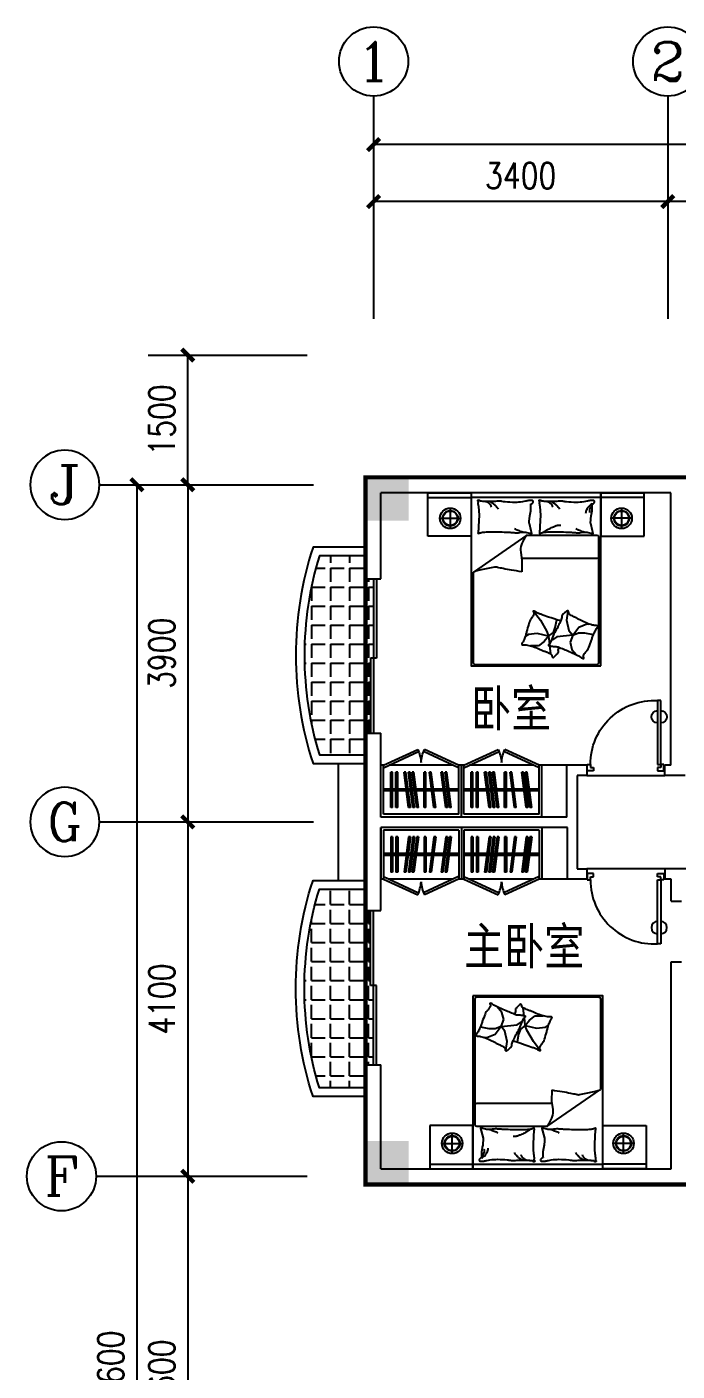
# Model space of a CAD drawing. Header units: millimetres. Extents: x 1454 to 36762, y 522 to 39654.
# Drawn here: x 5447 to 12962, y 24102 to 39654 of the extents above; entities that cross this region are included whole.
import ezdxf
from ezdxf.enums import TextEntityAlignment as Align

# ---------------------------------------------------------------- set-up
doc = ezdxf.new("R2010")
doc.units = ezdxf.units.MM
for name, color, linetype in [('AXIS', 3, 'Continuous'), ('AXIS_TEXT', 7, 'Continuous'), ('COLUMN', 7, 'Continuous'), ('PUB_DIM', 3, 'Continuous'), ('PUB_TEXT', 7, 'Continuous'), ('PUB_WALL', 255, 'Continuous'), ('WALL', 4, 'Continuous'), ('WINDOW', 5, 'Continuous')]:
    doc.layers.add(name, color=color, linetype=linetype)
doc.styles.add('-黑体', font='simhei.ttf')
doc.styles.add('COMPLEX', font='COMPLEX')
doc.styles.add('DIM_FONT', font='SIMPLEX.shx', dxfattribs={"width": 0.8})
doc.dimstyles.new('AXIS', dxfattribs={"dimtxt": 300, "dimasz": 1, "dimexe": 250, "dimexo": 300, "dimgap": 150, "dimtad": 1, "dimdec": 0, "dimdsep": 46, "dimtxsty": 'DIM_FONT', "dimblk": '_DIMX', "dimblk1": 'ARCHTICK', "dimblk2": 'ARCHTICK', "dimcen": 0.1, "dimse1": 1, "dimse2": 1, "dimclrt": 7, "dimadec": 0, "dimazin": 0, "dimtfac": 1, "dimtdec": 0, "dimtix": 1, "dimtmove": 2, "dimatfit": 3, "dimldrblk": '_DIMX', "dimfxl": 1, "dimtolj": 1, "dimtzin": 0, "dimarcsym": 0})

# ---------------------------------------------------------------- blocks, each defined once
blk = doc.blocks.new('_DIMX')
at = {"const_width": 50}
blk.add_lwpolyline([(-70, -70), (70, 70)], dxfattribs=at)
blk = doc.blocks.new('*D88')
at = {"layer": 'DEFPOINTS', "color": 0, "linetype": 'ByBlock', "transparency": 16777216}
for p in [(8306, 34357, 28344), (7306, 30457), (8306, 30457, 28344)]:
    blk.add_point(p, dxfattribs=at)
at = {"layer": 'PUB_DIM', "color": 0, "linetype": 'ByBlock', "lineweight": -2, "transparency": 16777216}
blk.add_line((7306, 34356), (7306, 30458), dxfattribs=at)
for p, rotation in [((7306, 34357), 90), ((7306, 30457), 270)]:
    blk.add_blockref('_DIMX', p, dxfattribs=dict(at, rotation=rotation))
at = {"layer": 'PUB_DIM', "color": 7, "linetype": 'ByBlock', "transparency": 16777216, "insert": (7006, 32407), "char_height": 300, "attachment_point": 5, "rotation": 90, "style": 'DIM_FONT'}
blk.add_mtext('\\A1;3900', dxfattribs=at)
blk = doc.blocks.new('_ARCHTICK')
at = {"color": 0, "linetype": 'ByBlock', "const_width": 0.15}
blk.add_lwpolyline([(-0.5, -0.5), (0.5, 0.5)], dxfattribs=at)
blk = doc.blocks.new('*D90')
at = {"layer": 'DEFPOINTS', "color": 0, "linetype": 'ByBlock', "transparency": 16777216}
for p in [(7306, 35857), (8306, 35857, 28344), (8306, 34357, 28344)]:
    blk.add_point(p, dxfattribs=at)
at = {"layer": 'PUB_DIM', "color": 0, "linetype": 'ByBlock', "lineweight": -2, "transparency": 16777216}
blk.add_line((7306, 34358), (7306, 35856), dxfattribs=at)
for p, rotation in [((7306, 35857), 90), ((7306, 34357), 270)]:
    blk.add_blockref('_DIMX', p, dxfattribs=dict(at, rotation=rotation))
at = {"layer": 'PUB_DIM', "color": 7, "linetype": 'ByBlock', "transparency": 16777216, "insert": (7006, 35107), "char_height": 300, "attachment_point": 5, "rotation": 90, "style": 'DIM_FONT'}
blk.add_mtext('\\A1;1500', dxfattribs=at)
blk = doc.blocks.new('*D96')
at = {"layer": 'AXIS', "color": 0, "lineweight": -2, "transparency": 16777216}
blk.add_line((16053, 37633), (12855, 37633), dxfattribs=at)
at = {"layer": 'DEFPOINTS', "color": 0, "transparency": 16777216}
for p in [(12854, 37633), (12854, 36278), (16054, 36278)]:
    blk.add_point(p, dxfattribs=at)
at = {"layer": 'AXIS', "color": 0, "lineweight": -2, "transparency": 16777216, "rotation": 180}
blk.add_blockref('_DIMX', (12854, 37633), dxfattribs=at)
at = {"layer": 'AXIS', "color": 0, "lineweight": -2, "transparency": 16777216}
blk.add_blockref('_DIMX', (16054, 37633), dxfattribs=at)
at = {"layer": 'AXIS', "color": 7, "transparency": 16777216, "insert": (14454, 37933), "char_height": 300, "attachment_point": 5, "style": 'DIM_FONT'}
blk.add_mtext('\\A1;3200', dxfattribs=at)
blk = doc.blocks.new('*D97')
at = {"layer": 'AXIS', "color": 0, "lineweight": -2, "transparency": 16777216}
blk.add_line((12853, 37633), (9455, 37633), dxfattribs=at)
at = {"layer": 'DEFPOINTS', "color": 0, "transparency": 16777216}
for p in [(9454, 37633), (9454, 36278), (12854, 36278)]:
    blk.add_point(p, dxfattribs=at)
at = {"layer": 'AXIS', "color": 0, "lineweight": -2, "transparency": 16777216, "rotation": 180}
blk.add_blockref('_DIMX', (9454, 37633), dxfattribs=at)
at = {"layer": 'AXIS', "color": 0, "lineweight": -2, "transparency": 16777216}
blk.add_blockref('_DIMX', (12854, 37633), dxfattribs=at)
at = {"layer": 'AXIS', "color": 7, "transparency": 16777216, "insert": (11154, 37933), "char_height": 300, "attachment_point": 5, "style": 'DIM_FONT'}
blk.add_mtext('\\A1;3400', dxfattribs=at)
blk = doc.blocks.new('*D99')
at = {"layer": 'AXIS', "color": 0, "lineweight": -2, "transparency": 16777216}
blk.add_line((32753, 38293), (9455, 38293), dxfattribs=at)
at = {"layer": 'DEFPOINTS', "color": 0, "transparency": 16777216}
for p in [(9454, 38293), (9454, 36137), (32754, 36137)]:
    blk.add_point(p, dxfattribs=at)
at = {"layer": 'AXIS', "color": 0, "lineweight": -2, "transparency": 16777216, "rotation": 180}
blk.add_blockref('_DIMX', (9454, 38293), dxfattribs=at)
at = {"layer": 'AXIS', "color": 0, "lineweight": -2, "transparency": 16777216}
blk.add_blockref('_DIMX', (32754, 38293), dxfattribs=at)
at = {"layer": 'AXIS', "color": 7, "transparency": 16777216, "insert": (21104, 38593), "char_height": 300, "attachment_point": 5, "style": 'DIM_FONT'}
blk.add_mtext('\\A1;23300', dxfattribs=at)
blk = doc.blocks.new('M_C54TQD')
for p, q in [((0, -52), (1500, -52)), ((26, -509), (26, -1968)), ((853, -489), (46, -489)), ((853, -489), (1472, -916)), ((46, -761), (915, -761)), ((1472, -1968), (1472, -916)), ((381, -1368), (395, -1471)), ((778, -1368), (698, -1472)), ((161, -1514), (137, -1518)), ((255, -1552), (161, -1514)), ((324, -1645), (255, -1552)), ((395, -1471), (369, -1593)), ((528, -1559), (509, -1470)), ((698, -1472), (623, -1603)), ((90, -1638), (87, -1645)), ((188, -1621), (90, -1638)), ((257, -1618), (188, -1621)), ((324, -1645), (257, -1618)), ((369, -1593), (324, -1645)), ((324, -1645), (510, -1664)), ((324, -1645), (355, -1728)), ((510, -1664), (560, -1700)), ((548, -1617), (528, -1559)), ((605, -1658), (548, -1617)), ((560, -1700), (572, -1709)), ((605, -1658), (594, -1752)), ((623, -1603), (605, -1658)), ((605, -1658), (734, -1626)), ((605, -1658), (655, -1721)), ((734, -1626), (837, -1640)), ((837, -1640), (873, -1660)), ((335, -1810), (281, -1873)), ((355, -1728), (335, -1810)), ((592, -1767), (580, -1861)), ((655, -1721), (720, -1769)), ((720, -1769), (813, -1769)), ((46, -1988), (1452, -1988))]:
    blk.add_line(p, q)
blk.add_lwpolyline([(0, -2000), (0, 0), (1500, 0), (1500, -2000)], close=True)
for points in [[(101, -127, -0.263368), (73, -108, -0.494818), (82, -89, -0.049225), (100, -88, -0.036831), (124, -89, -0.031893), (161, -97, 0.035782), (195, -104, 0.032941), (285, -110, 0.026564), (396, -104, 0.017905), (434, -99, -0.033397), (454, -97, -0.03204), (491, -97, 0.018442), (555, -101, 0.010837), (620, -100, 0.014624), (668, -97, 0.111249), (691, -89, -0.153708), (708, -86, -0.076444), (715, -87, -0.215512), (717, -89, -0.585858), (714, -92, 0.363489), (709, -95, 0.191716), (709, -106, -0.129675), (711, -123, -0.01735), (708, -140, 0.019326), (706, -155, 0.018818), (699, -223, 0.021828), (698, -283, 0.006204), (700, -316, 0.001963), (706, -423, 0.028341), (710, -459, -0.117014), (709, -468, -0.36606), (708, -469, -0.03973), (694, -466, -0.048309), (681, -461, 0.062981), (670, -457, 0.04058), (647, -454, 0.014345), (580, -451, 0.005484), (454, -452, 0.007153), (358, -455, 0.008762), (316, -458, -0.008153), (270, -461, -0.06251), (213, -456, 0.078669), (167, -454, 0.047825), (145, -459, -0.034494), (114, -466, -0.023571), (89, -469, -0.510228), (88, -468), (95, -438), (116, -356, 0.073041), (118, -336, 0.023305), (112, -275, 0.018299), (108, -252, -0.01097), (101, -214, -0.042281), (98, -180, -0.027201), (101, -126)], [(99, -143, -0.05369), (114, -156, -0.070312), (122, -168, -0.015448), (125, -177, -0.013244), (129, -187, -0.082127), (132, -205, -0.064164), (129, -228)], [(101, -127, -0.077379), (136, -152, -0.077379), (161, -187, -0.047525), (171, -211, -0.047525), (176, -238)], [(575, -101, 0.027842), (551, -111, 0.048685), (539, -119, 0.023666), (511, -144, 0.031223), (492, -164, 0.046801), (486, -172, 0.023191), (478, -189)], [(657, -95, 0.088153), (622, -98, 0.088153), (591, -114, 0.077547), (569, -135, 0.077547), (555, -162)], [(810, -127, -0.263368), (782, -108, -0.494818), (791, -89, -0.049225), (809, -88, -0.036831), (833, -89, -0.031893), (871, -97, 0.035782), (905, -104, 0.032941), (994, -110, 0.026564), (1106, -104, 0.017905), (1143, -99, -0.033397), (1163, -97, -0.03204), (1200, -97, 0.018442), (1265, -101, 0.010837), (1329, -100, 0.014624), (1377, -97, 0.111249), (1400, -89, -0.153708), (1417, -86, -0.076444), (1424, -87, -0.215512), (1426, -89, -0.585858), (1423, -92, 0.363489), (1419, -95, 0.191716), (1419, -106, -0.129675), (1421, -123, -0.01735), (1418, -140, 0.019326), (1415, -155, 0.018818), (1408, -223, 0.021828), (1407, -283, 0.006204), (1409, -316, 0.001963), (1415, -423, 0.028341), (1419, -459, -0.117014), (1419, -468, -0.36606), (1417, -469, -0.03973), (1404, -466, -0.048309), (1390, -461, 0.062981), (1379, -457, 0.04058), (1356, -454, 0.014345), (1289, -451, 0.005484), (1164, -452, 0.007153), (1067, -455, 0.008762), (1025, -458, -0.008153), (979, -461, -0.06251), (922, -456, 0.078669), (877, -454, 0.047825), (854, -459, -0.034494), (823, -466, -0.023571), (798, -469, -0.510228), (797, -468), (805, -438), (825, -356, 0.073041), (827, -336, 0.023305), (821, -275, 0.018299), (817, -252, -0.01097), (810, -214, -0.042281), (807, -180, -0.027201), (810, -126)], [(1284, -101, 0.027842), (1260, -111, 0.048685), (1248, -119, 0.023666), (1220, -144, 0.031223), (1201, -164, 0.046801), (1196, -172, 0.023191), (1188, -189)], [(1366, -95, 0.088153), (1332, -98, 0.088153), (1300, -114, 0.077547), (1279, -135, 0.077547), (1265, -162)], [(191, -454, 0.009729), (219, -445, 0.009729), (246, -435, 0.007971), (267, -426, 0.007971), (289, -416)], [(661, -455, 0.016108), (622, -429, 0.024599), (595, -414, 0.009477), (546, -391, 0.015937), (516, -378, 0.072521), (500, -375, 0.033339), (463, -375)], [(901, -454, 0.009729), (928, -445, 0.009729), (955, -435, 0.007971), (977, -426, 0.007971), (998, -416)], [(853, -489, -0.085272), (917, -599, -0.124044), (926, -686), (912, -782), (914, -912)], [(914, -912, 0.007867), (1032, -894, 0.009508), (1128, -876, 0.006616), (1193, -862, -0.023828), (1212, -858, -0.080713), (1230, -859, -0.009591), (1383, -891, -0.013133), (1416, -899, -0.007859), (1472, -916)], [(464, -1480, 0.025626), (476, -1478, 0.0108), (605, -1436, 0.00456), (692, -1405, 0.01125), (727, -1391, 0.069394), (746, -1380, -0.079756), (763, -1371, -0.106399), (778, -1368, -0.328642), (782, -1372, -0.299547), (779, -1378, 0.189917), (774, -1387, 0.033518), (773, -1397, 0.075627), (773, -1402, 0.053489), (776, -1410, 0.017838), (788, -1432, 0.038394), (805, -1456, -0.059529), (816, -1472, -0.035943), (826, -1498, -0.011245), (852, -1585, -0.006203), (862, -1624, 0.010783), (868, -1647, 0.019485), (873, -1660, 0.005062), (892, -1710, 0.101392), (909, -1736, -0.223768), (914, -1749, -0.25558), (911, -1754, -0.081563), (895, -1759, -0.071805), (878, -1759, 0.069985), (861, -1759, 0.03546), (801, -1772, 0.029432), (732, -1797, 0.001554), (699, -1811, -0.00152), (665, -1826, -0.004735), (629, -1840, 0.00382), (586, -1859, 0.296001), (564, -1891, -0.649774), (542, -1900, -0.02319), (538, -1895, 0.0288), (534, -1892, 0.005727), (527, -1886, -0.004358), (519, -1878, -0.027528), (502, -1861, -0.046214), (493, -1850, -0.194121), (490, -1833, 0.133719), (489, -1809, 0.005779), (482, -1787, 0.008882)]]:
    blk.add_lwpolyline(points, format="xyb")
blk.add_lwpolyline([(58, -1583, 0.101392), (40, -1559, -0.223768), (34, -1546, -0.25558), (36, -1541, -0.081563), (52, -1535, -0.071805), (69, -1534, 0.069985), (86, -1532, 0.03546), (145, -1515, 0.029432), (211, -1485, 0.001554), (244, -1468, -0.00152), (276, -1451, -0.004735), (311, -1433, 0.00382), (353, -1412, 0.296001), (372, -1378, -0.649774), (393, -1367, -0.02319), (398, -1372, 0.0288), (402, -1375, 0.005727), (409, -1380, -0.004358), (418, -1387, -0.027528), (436, -1403, -0.046214), (445, -1414, -0.194121), (450, -1430, 0.133719), (453, -1454, 0.011505), (471, -1496, 0.008882), (497, -1550, 0.012426), (535, -1618, -0.033612), (547, -1644), (570, -1701), (588, -1744, 0.224341), (603, -1757, -0.722772), (603, -1766, -0.103513), (599, -1767, 0.053465), (592, -1767, 0.030109), (569, -1772, -0.031436), (547, -1776, -0.05324), (532, -1776, 0.05518), (517, -1777, 0.056271), (492, -1783, 0.0108), (366, -1835, 0.00456), (281, -1873, 0.01125), (247, -1889, 0.069394), (229, -1902, -0.079756), (213, -1912, -0.106399), (199, -1915, -0.328642), (195, -1912, -0.299547), (196, -1906, 0.189917), (201, -1896, 0.033518), (202, -1886, 0.075627), (201, -1882, 0.053489), (197, -1874, 0.017838), (184, -1853, 0.038394), (165, -1830, -0.059529), (153, -1815, -0.035943), (140, -1790, -0.011245), (108, -1705, -0.006203), (95, -1667, 0.010783), (87, -1645, 0.019485), (82, -1632, 0.005062)], format="xyb", close=True)
for centre, start, end in [((46, -509), 90, 180), ((46, -741), 180, 270), ((46, -1968), 180, 270), ((1452, -1968), 270, 0)]:
    blk.add_arc(centre, 20, start, end)
at = {"style": 'DIM_FONT', "width": 0.8, "flags": 9}
for tag in ['XSIZE', 'YSIZE']:
    blk.add_attdef(tag, (0, 0), '', height=0.5, dxfattribs=at)
blk = doc.blocks.new('_AXISO')
blk.add_circle((0, 0), 0.5)
at = {"layer": 'AXIS_TEXT', "style": 'COMPLEX', "width": 1.041667}
blk.add_attdef('A', text='', height=0.56, dxfattribs=at).set_placement((-0.25, -0.28), (0.25, -0.28), align=Align.FIT)
blk = doc.blocks.new('*D79')
at = {"layer": 'AXIS', "color": 0, "lineweight": -2, "transparency": 16777216}
blk.add_line((6718, 34356), (6718, 13758), dxfattribs=at)
at = {"layer": 'DEFPOINTS', "color": 0, "transparency": 16777216}
for p in [(8500, 34357), (6718, 13757), (8500, 13757)]:
    blk.add_point(p, dxfattribs=at)
at = {"layer": 'AXIS', "color": 0, "lineweight": -2, "transparency": 16777216}
for p, rotation in [((6718, 34357), 90), ((6718, 13757), 270)]:
    blk.add_blockref('_DIMX', p, dxfattribs=dict(at, rotation=rotation))
at = {"layer": 'AXIS', "color": 7, "transparency": 16777216, "insert": (6418, 24057), "char_height": 300, "attachment_point": 5, "rotation": 90, "style": 'DIM_FONT'}
blk.add_mtext('\\A1;20600', dxfattribs=at)
blk = doc.blocks.new('U_B7VQP')
for p, q in [((0, 600), (0, 0)), ((30, 567), (30, 0)), ((900, 567), (30, 567)), ((113, 490), (113, 81)), ((133, 490), (113, 490)), ((133, 490), (133, 81)), ((174, 490), (174, 81)), ((194, 490), (174, 490)), ((194, 490), (194, 81)), ((320, 490), (268, 81)), ((340, 490), (289, 81)), ((368, 490), (317, 81)), ((340, 490), (320, 490)), ((388, 490), (337, 81)), ((413, 490), (361, 81)), ((388, 490), (368, 490)), ((433, 490), (382, 81)), ((433, 490), (413, 490)), ((500, 490), (500, 81)), ((520, 490), (500, 490)), ((520, 490), (520, 81)), ((613, 490), (562, 81)), ((633, 490), (582, 81)), ((633, 490), (613, 490)), ((749, 490), (697, 81)), ((769, 490), (717, 81)), ((793, 490), (742, 81)), ((769, 490), (749, 490)), ((813, 490), (762, 81)), ((813, 490), (793, 490)), ((900, 567), (900, 0)), ((930, 600), (930, 0)), ((900, 296), (30, 296)), ((900, 276), (30, 276)), ((30, 0), (0, 0)), ((30, 30), (436, -157)), ((30, 0), (425, -182)), ((833, 0), (95, 0)), ((133, 81), (113, 81)), ((194, 81), (174, 81)), ((289, 81), (268, 81)), ((337, 81), (317, 81)), ((382, 81), (361, 81)), ((898, 30), (492, -157)), ((520, 81), (500, 81)), ((898, 0), (503, -182)), ((582, 81), (562, 81)), ((717, 81), (697, 81)), ((762, 81), (742, 81)), ((930, 0), (898, 0))]:
    blk.add_line(p, q)
for centre, start, end in [((30, 0), 335.3164, 356.0454), ((898, 0), 183.9546, 204.6836)]:
    blk.add_arc(centre, 435, start, end)
at = {"style": 'DIM_FONT', "width": 0.8, "flags": 9}
for tag in ['XSIZE', 'YSIZE']:
    blk.add_attdef(tag, (0, 0), '', height=0.5, dxfattribs=at)
blk = doc.blocks.new('*D74')
at = {"layer": 'AXIS', "color": 0, "lineweight": -2, "transparency": 16777216}
blk.add_line((7306, 30456), (7306, 26358), dxfattribs=at)
at = {"layer": 'DEFPOINTS', "color": 0, "transparency": 16777216}
for p in [(9087, 30457), (7306, 26357), (9087, 26357)]:
    blk.add_point(p, dxfattribs=at)
at = {"layer": 'AXIS', "color": 0, "lineweight": -2, "transparency": 16777216}
for p, rotation in [((7306, 30457), 90), ((7306, 26357), 270)]:
    blk.add_blockref('_DIMX', p, dxfattribs=dict(at, rotation=rotation))
at = {"layer": 'AXIS', "color": 7, "transparency": 16777216, "insert": (7006, 28407), "char_height": 300, "attachment_point": 5, "rotation": 90, "style": 'DIM_FONT'}
blk.add_mtext('\\A1;4100', dxfattribs=at)
blk = doc.blocks.new('*D75')
at = {"layer": 'AXIS', "color": 0, "lineweight": -2, "transparency": 16777216}
blk.add_line((7306, 26356), (7306, 21758), dxfattribs=at)
at = {"layer": 'DEFPOINTS', "color": 0, "transparency": 16777216}
for p in [(8687, 26357), (7306, 21757), (8687, 21757)]:
    blk.add_point(p, dxfattribs=at)
at = {"layer": 'AXIS', "color": 0, "lineweight": -2, "transparency": 16777216}
for p, rotation in [((7306, 26357), 90), ((7306, 21757), 270)]:
    blk.add_blockref('_DIMX', p, dxfattribs=dict(at, rotation=rotation))
at = {"layer": 'AXIS', "color": 7, "transparency": 16777216, "insert": (7006, 24057), "char_height": 300, "attachment_point": 5, "rotation": 90, "style": 'DIM_FONT'}
blk.add_mtext('\\A1;4600', dxfattribs=at)
blk = doc.blocks.new('*D76')
at = {"layer": 'AXIS', "color": 0, "lineweight": -2, "transparency": 16777216}
blk.add_line((7306, 26356), (7306, 21758), dxfattribs=at)
at = {"layer": 'DEFPOINTS', "color": 0, "transparency": 16777216}
for p in [(8687, 26357), (7306, 21757), (8687, 21757)]:
    blk.add_point(p, dxfattribs=at)
at = {"layer": 'AXIS', "color": 0, "lineweight": -2, "transparency": 16777216}
for p, rotation in [((7306, 26357), 90), ((7306, 21757), 270)]:
    blk.add_blockref('_DIMX', p, dxfattribs=dict(at, rotation=rotation))
at = {"layer": 'AXIS', "color": 7, "transparency": 16777216, "insert": (7006, 24057), "char_height": 300, "attachment_point": 5, "rotation": 90, "style": 'DIM_FONT'}
blk.add_mtext('\\A1;4600', dxfattribs=at)
blk = doc.blocks.new('_FZH')
blk.add_solid([(-0.5, -0.5), (0.5, -0.5), (-0.5, 0.5), (0.5, 0.5)])
blk = doc.blocks.new('M_A22TIB')
for p, q in [((-0.449, 0.076), (-0.449, 0.898)), ((-0.449, 0.898), (-0.408, 0.898)), ((-0.408, 0.898), (-0.408, 0.076)), ((-0.49, 0.076), (-0.449, 0.076)), ((-0.49, -0.006), (-0.49, 0.076)), ((-0.449, 0.076), (-0.449, 0.035)), ((-0.408, 0.076), (-0.449, 0.076)), ((-0.449, 0.035), (-0.408, 0.035)), ((-0.408, 0.035), (-0.408, -0.006)), ((0.455, 0.035), (0.414, 0.035)), ((0.414, 0.035), (0.414, -0.006)), ((0.496, 0.076), (0.455, 0.076)), ((0.455, 0.076), (0.455, 0.035)), ((0.496, -0.006), (0.496, 0.076)), ((-0.408, -0.006), (-0.49, -0.006)), ((-0.49, -0.006), (-0.49, -0.006)), ((0.414, -0.006), (0.496, -0.006)), ((0.496, -0.006), (0.496, -0.006))]:
    blk.add_line(p, q)
for centre, radius, start, end in [((-0.367, 0.077), 0.822, 359.9283, 92.866), ((-0.449, 0.689), 0.0791, 90, 270), ((-0.408, 0.689), 0.0791, 270, 90)]:
    blk.add_arc(centre, radius, start, end)

msp = doc.modelspace()

# ---------------------------------------------------------------- hatches: boundary and pattern name
at = {"layer": 'PUB_WALL', "linetype": 'ByBlock'}
h = msp.add_hatch(dxfattribs=at)
h.set_pattern_fill('ANGLE', color=256, scale=800, angle=-90, style=0)
h.set_pattern_definition([(270, (204754.12, 457333.4), (220, -4e-14), [160, -60]), (360, (204754.12, 457333.4), (5e-14, 220), [160, -60])])
edge = h.paths.add_edge_path()
edge.add_line((9354.1, 33533.4), (8827.2, 33533.4))
edge.add_arc((12560.4, 32383.4), 3906.2, 162.87844, 197.12156)
edge.add_line((8827.2, 31233.4), (9354.1, 31233.4))
edge.add_line((9354.1, 31233.4), (9358.8, 31481.9))
edge.add_line((9358.8, 31481.9), (9418.2, 31481.5))
edge.add_line((9418.2, 31481.5), (9418.2, 32348.9))
edge.add_line((9418.2, 32348.9), (9452.3, 32348.9))
edge.add_line((9452.3, 32348.9), (9452.3, 33265.6))
edge.add_line((9452.3, 33265.6), (9358.8, 33268.3))
edge.add_line((9358.8, 33268.3), (9354.1, 33533.4))
h = msp.add_hatch(dxfattribs=at)
h.set_pattern_fill('ANGLE', color=256, scale=800, angle=-90, style=0)
h.set_pattern_definition([(90, (204754.12, -396420.38), (220, -4e-14), [160, -60]), (360, (204754.12, -396420.38), (-3e-14, -220), [160, -60])])
edge = h.paths.add_edge_path()
edge.add_line((9354.1, 27379.6), (8827.2, 27379.6))
edge.add_arc((12560.4, 28529.6), 3906.2, 162.87844, 197.12156, ccw=False)
edge.add_line((8827.2, 29679.6), (9354.1, 29679.6))
edge.add_line((9354.1, 29679.6), (9358.8, 29431.1))
edge.add_line((9358.8, 29431.1), (9418.2, 29431.5))
edge.add_line((9418.2, 29431.5), (9418.2, 28564.1))
edge.add_line((9418.2, 28564.1), (9452.3, 28564.1))
edge.add_line((9452.3, 28564.1), (9452.3, 27647.4))
edge.add_line((9452.3, 27647.4), (9358.8, 27644.7))
edge.add_line((9358.8, 27644.7), (9354.1, 27379.6))

# ---------------------------------------------------------------- linework, layer by layer
for p, q in [((10080.1, 34263, -28344.3), (10580.1, 34263, -28344.3)), ((10080.1, 33763, -28344.3), (10080.1, 34263, -28344.3)), ((10580.1, 34263, -28344.3), (10580.1, 33763, -28344.3)), ((12080.1, 34263, -28344.3), (12080.1, 33763, -28344.3)), ((12080.1, 34263, -28344.3), (12580.1, 34263, -28344.3)), ((12580.1, 33763, -28344.3), (12580.1, 34263, -28344.3)), ((10080.1, 34210.7, -28344.3), (10580.1, 34210.7, -28344.3)), ((10339.5, 34087.7, -28344.3), (10339.5, 33850, -28344.3)), ((12580.1, 34210.7, -28344.3), (12080.1, 34210.7, -28344.3)), ((12320.6, 34087.7, -28344.3), (12320.6, 33850, -28344.3)), ((10220.7, 33968.8, -28344.3), (10458.3, 33968.8, -28344.3)), ((12439.4, 33968.8, -28344.3), (12201.8, 33968.8, -28344.3)), ((10580.1, 33763, -28344.3), (10080.1, 33763, -28344.3)), ((12080.1, 33763, -28344.3), (12580.1, 33763, -28344.3)), ((10602.8, 26943), (10102.8, 26943)), ((10102.8, 26943), (10102.8, 26443)), ((10602.8, 26443), (10602.8, 26943)), ((12102.8, 26943), (12602.8, 26943)), ((12102.8, 26443), (12102.8, 26943)), ((12602.8, 26943), (12602.8, 26443)), ((10362.3, 26618.4), (10362.3, 26856.1)), ((12343.3, 26618.4), (12343.3, 26856.1)), ((10243.5, 26737.2), (10481.1, 26737.2)), ((12462.1, 26737.2), (12224.5, 26737.2)), ((10102.8, 26495.4), (10602.8, 26495.4)), ((10102.8, 26443), (10602.8, 26443)), ((12602.8, 26495.4), (12102.8, 26495.4)), ((12602.8, 26443), (12102.8, 26443))]:
    msp.add_line(p, q)
at = {"const_width": 50, "elevation": -28344.3}
msp.add_lwpolyline([(9358.8, 13670), (9358.8, 21850), (14368.8, 21850), (14368.8, 26263), (9358.8, 26263), (9358.8, 34443), (20138.8, 34443), (20138.8, 32209.4), (22358.8, 32209.4), (22358.8, 34443), (32838.8, 34443), (32838.8, 26263), (27928.8, 26262.7), (27928.8, 21850.3), (32838.8, 21850.3), (32838.8, 13670), (22358.8, 13670), (22358.8, 16578.3), (20138.8, 16578.3), (20138.8, 13670)], close=True, dxfattribs=at)
for centre, radius in [((10339.5, 33968.8, -28344.3), 118.8), ((12320.6, 33968.8, -28344.3), 118.8), ((10339.5, 33968.8, -28344.3), 88.8), ((10339.5, 33968.8, -28344.3), 83.8), ((12320.6, 33968.8, -28344.3), 88.8), ((12320.6, 33968.8, -28344.3), 83.8), ((10362.3, 26737.2), 118.8), ((10362.3, 26737.2), 88.8), ((10362.3, 26737.2), 83.8), ((12343.3, 26737.2), 118.8), ((12343.3, 26737.2), 88.8), ((12343.3, 26737.2), 83.8)]:
    msp.add_circle(centre, radius)
at = {"layer": 'AXIS'}
for p, q in [((9454.1, 38854.3, -28344.3), (9454.1, 36278.2, -28344.3)), ((12854.1, 38854.3, -28344.3), (12854.1, 36278.2, -28344.3)), ((6848.3, 35856.5), (8687.4, 35856.5)), ((6284.7, 34356.5), (8757.7, 34356.5)), ((6284.7, 30456.5), (8757.7, 30456.5)), ((6246.6, 26356.5, -28344.3), (8687.4, 26356.5, -28344.3))]:
    msp.add_line(p, q, dxfattribs=at)
at = {"layer": 'PUB_WALL', "linetype": 'ByBlock'}
for p, q in [((9452.3, 33265.6, -28344.3), (9452.3, 31481.5, -28344.3)), ((9486.4, 33265.6, -28344.3), (9486.4, 32348.9, -28344.3)), ((9418.2, 32348.9, -28344.3), (9418.2, 31481.5, -28344.3)), ((9486.4, 32348.9, -28344.3), (9418.2, 32348.9, -28344.3)), ((9043.6, 31137.6, -28344.3), (9043.6, 29779.6, -28344.3)), ((11694.1, 31113.6), (11398.8, 31112.9)), ((11919.2, 30993), (12819.2, 30993)), ((12824.6, 29913), (11919.2, 29913)), ((11694.1, 29792.4), (11398.8, 29793)), ((9418.2, 28564.1, -28344.3), (9418.2, 29431.5, -28344.3)), ((9452.3, 27647.4, -28344.3), (9452.3, 29431.5, -28344.3)), ((9486.4, 28564.1, -28344.3), (9418.2, 28564.1, -28344.3)), ((9486.4, 27647.4, -28344.3), (9486.4, 28564.1, -28344.3))]:
    msp.add_line(p, q, dxfattribs=at)
at = {"layer": 'PUB_WALL', "linetype": 'ByBlock', "elevation": -28344.3}
for points in [[(9354.1, 33633.4), (8754.1, 33633.4, 0.16), (8754.1, 31133.4), (9354.1, 31133.4)], [(9354.1, 33533.4), (8827.2, 33533.4, 0.1505357), (8827.2, 31233.4), (9354.1, 31233.4)], [(9354.1, 27279.6), (8754.1, 27279.6, -0.16), (8754.1, 29779.6), (9354.1, 29779.6)], [(9354.1, 27379.6), (8827.2, 27379.6, -0.1505357), (8827.2, 29679.6), (9354.1, 29679.6)]]:
    msp.add_lwpolyline(points, format="xyb", dxfattribs=at)
at = {"layer": 'WALL', "color": 7, "linetype": 'Continuous'}
for p, q in [((9358.8, 34443, -28344.3), (13788.2, 34443, -28344.3)), ((9358.8, 33268.3, -28344.3), (9358.8, 34443, -28344.3)), ((12888.8, 34263, -28344.3), (9538.8, 34263, -28344.3)), ((9538.8, 33268.3, -28344.3), (9538.8, 34263, -28344.3)), ((12888.8, 31113), (12888.8, 34263)), ((9358.8, 33268.3, -28344.3), (9538.8, 33268.3, -28344.3)), ((9358.8, 31481.9, -28344.3), (9538.8, 31481.9, -28344.3)), ((9358.8, 29431.1, -28344.3), (9358.8, 31481.9, -28344.3)), ((9538.8, 30513, -28344.3), (9538.8, 31481.9, -28344.3)), ((11919.2, 31113, -28344.3), (11688.8, 31113, -28344.3)), ((11688.8, 30513), (11688.8, 31113)), ((11919.2, 31113, -28344.3), (11919.2, 30993, -28344.3)), ((12819.2, 30993, -28344.3), (12819.2, 31113, -28344.3)), ((12888.8, 31113, -28344.3), (12819.2, 31113, -28344.3)), ((11919.2, 30993, -28344.3), (11808.8, 30993, -28344.3)), ((11808.8, 30993, -28344.3), (11808.8, 29912.9, -28344.3)), ((13054.4, 30993, -28344.3), (12819.2, 30993, -28344.3)), ((11688.8, 30513), (9538.8, 30513)), ((9538.8, 29431.1, -28344.3), (9538.8, 30393, -28344.3)), ((11694.1, 30393), (9538.8, 30393)), ((11694.1, 29792.4), (11694.1, 30393)), ((11808.8, 29912.9), (11919.2, 29912.9)), ((11919.2, 29913, -28344.3), (11919.2, 29793, -28344.3)), ((14614.1, 29913, -28344.3), (12824.6, 29913, -28344.3)), ((12824.6, 29793, -28344.3), (12824.6, 29913, -28344.3)), ((11919.2, 29793), (11694.1, 29792.4)), ((12894.1, 29793, -28344.3), (12824.6, 29793, -28344.3)), ((12894.1, 29537.9), (12894.1, 29793)), ((9358.8, 29431.1, -28344.3), (9538.8, 29431.1, -28344.3)), ((12894.1, 29537.9), (13014.1, 29537.9)), ((12894.1, 26443), (12894.1, 28837.9)), ((12894.1, 28837.9), (13014.1, 28837.9)), ((9358.8, 26263, -28344.3), (9358.8, 27644.7, -28344.3)), ((9358.8, 27644.7, -28344.3), (9538.8, 27644.7, -28344.3)), ((9538.8, 26443, -28344.3), (9538.8, 27644.7, -28344.3)), ((9538.8, 26443, -28344.3), (12894.1, 26443, -28344.3)), ((14798.4, 26263, -28344.3), (9358.8, 26263, -28344.3))]:
    msp.add_line(p, q, dxfattribs=at)

# ---------------------------------------------------------------- block references
at = {"xscale": -1}
msp.add_blockref('M_C54TQD', (12080.1, 34263, -28344.3), dxfattribs=at)
at = {"xscale": -1, "rotation": 180}
for name, p in [('U_B7VQP', (9538.8, 31112.9)), ('U_B7VQP', (10468.8, 31112.9)), ('M_C54TQD', (10602.8, 26443))]:
    msp.add_blockref(name, p, dxfattribs=at)
for p in [(9538.8, 29793), (10468.8, 29793)]:
    msp.add_blockref('U_B7VQP', p)
at = {"layer": 'AXIS'}
ref = msp.add_blockref('_AXISO', (9454.1, 39254.3, -28344.3), dxfattribs=dict(at, xscale=800, yscale=800, zscale=800))
ref.add_attrib('A', '1', dxfattribs={"layer": 'AXIS_TEXT', "height": 448, "style": 'COMPLEX', "width": 2.083333}).set_placement((9254.1, 39030.3, -28344.3), (9654.1, 39030.3, -28344.3), align=Align.FIT)
ref = msp.add_blockref('_AXISO', (12854.1, 39254.3, -28344.3), dxfattribs=dict(at, xscale=800, yscale=800, zscale=800))
ref.add_attrib('A', '2', dxfattribs={"layer": 'AXIS_TEXT', "height": 448, "style": 'COMPLEX', "width": 1.339286}).set_placement((12654.1, 39030.3, -28344.3), (13054.1, 39030.3, -28344.3), align=Align.FIT)
ref = msp.add_blockref('_AXISO', (5884.6, 34356.5), dxfattribs=dict(at, xscale=-800, yscale=800, zscale=800))
ref.add_attrib('A', 'J', dxfattribs={"layer": 'AXIS_TEXT', "height": 448, "style": 'COMPLEX', "width": 1.704545}).set_placement((5684.6, 34132.5), (6084.6, 34132.5), align=Align.FIT)
ref = msp.add_blockref('_AXISO', (5884.6, 30456.5), dxfattribs=dict(at, xscale=-800, yscale=800, zscale=800))
ref.add_attrib('A', 'G', dxfattribs={"layer": 'AXIS_TEXT', "height": 448, "style": 'COMPLEX', "width": 1.041667}).set_placement((5684.6, 30232.5), (6084.6, 30232.5), align=Align.FIT)
ref = msp.add_blockref('_AXISO', (5846.6, 26356.5), dxfattribs=dict(at, xscale=800, yscale=800, zscale=800))
ref.add_attrib('A', 'F', dxfattribs={"layer": 'AXIS_TEXT', "height": 448, "style": 'COMPLEX', "width": 1.171875}).set_placement((5646.6, 26132.5), (6046.6, 26132.5), align=Align.FIT)
at = {"layer": 'COLUMN', "linetype": 'ByBlock', "xscale": 500, "yscale": 500, "zscale": 500}
for p in [(9608.8, 34193, 28344.3), (9608.8, 26513)]:
    msp.add_blockref('_FZH', p, dxfattribs=at)
at = {"layer": 'WINDOW', "xscale": 900, "yscale": -900, "zscale": 900, "rotation": 180}
msp.add_blockref('M_A22TIB', (12369.2, 31053), dxfattribs=at)
at = {"layer": 'WINDOW', "xscale": -900, "yscale": -900, "zscale": 900}
msp.add_blockref('M_A22TIB', (12369.2, 29853), dxfattribs=at)

# ---------------------------------------------------------------- texts
at = {"layer": 'PUB_TEXT', "linetype": 'ByBlock', "style": '-黑体', "width": 0.8}
for s, p in [('卧室', (10580.1, 31557.1)), ('主卧室', (10498.2, 28805.9))]:
    msp.add_text(s, height=425.25, dxfattribs=at).set_placement(p)

# ---------------------------------------------------------------- dimensions: what is measured, and where the dimension line sits
at = {"layer": 'AXIS'}
dim = msp.add_aligned_dim(p1=(32754.1, 36137.4, -28344.3), p2=(9454.1, 36137.4, -28344.3), distance=-2155.2, dimstyle='AXIS', dxfattribs=at)
dim.commit()
dim.dimension.update_dxf_attribs({"geometry": '*D99', "text_midpoint": (21104.1, 38592.6, -28344.3)})
for base, p1, p2, picture, middle in [((9454.1, 37633.4, -28344.3), (12854.1, 36278.2, -28344.3), (9454.1, 36278.2, -28344.3), '*D97', (11154.1, 37933.4, -28344.3)), ((12854.1, 37633.4, -28344.3), (16054.1, 36278.2, -28344.3), (12854.1, 36278.2, -28344.3), '*D96', (14454.1, 37933.4, -28344.3))]:
    dim = msp.add_linear_dim(base=base, p1=p1, p2=p2, dimstyle='AXIS', dxfattribs=at)
    dim.commit()
    dim.dimension.update_dxf_attribs({"geometry": picture, "text_midpoint": middle})
for base, p1, p2, angle, picture, middle in [((6718.3, 13756.5), (8499.8, 34356.5), (8499.8, 13756.5), 270, '*D79', (6418.3, 24056.5)), ((7305.9, 26356.5), (9087.4, 30456.5), (9087.4, 26356.5), 270, '*D74', (7005.9, 28406.5)), ((7305.9, 21756.5), (8687.4, 26356.5), (8687.4, 21756.5), 90, '*D75', (7005.9, 24056.5)), ((7305.9, 21756.5), (8687.4, 26356.5), (8687.4, 21756.5), 90, '*D76', (7005.9, 24056.5))]:
    dim = msp.add_linear_dim(base=base, p1=p1, p2=p2, angle=angle, dimstyle='AXIS', dxfattribs=at)
    dim.commit()
    dim.dimension.update_dxf_attribs({"geometry": picture, "text_midpoint": middle})
at = {"layer": 'PUB_DIM', "linetype": 'ByBlock'}
for p2, distance, picture, middle in [((8305.9, 35856.5), 1000, '*D90', (7005.9, 35106.5, -28344.3)), ((8305.9, 30456.5), -1000, '*D88', (7005.9, 32406.5, -28344.3))]:
    dim = msp.add_aligned_dim(p1=(8305.9, 34356.5), p2=p2, distance=distance, dimstyle='AXIS', dxfattribs=at)
    dim.commit()
    dim.dimension.update_dxf_attribs({"geometry": picture, "text_midpoint": middle})

doc.saveas('drawing.dxf')
